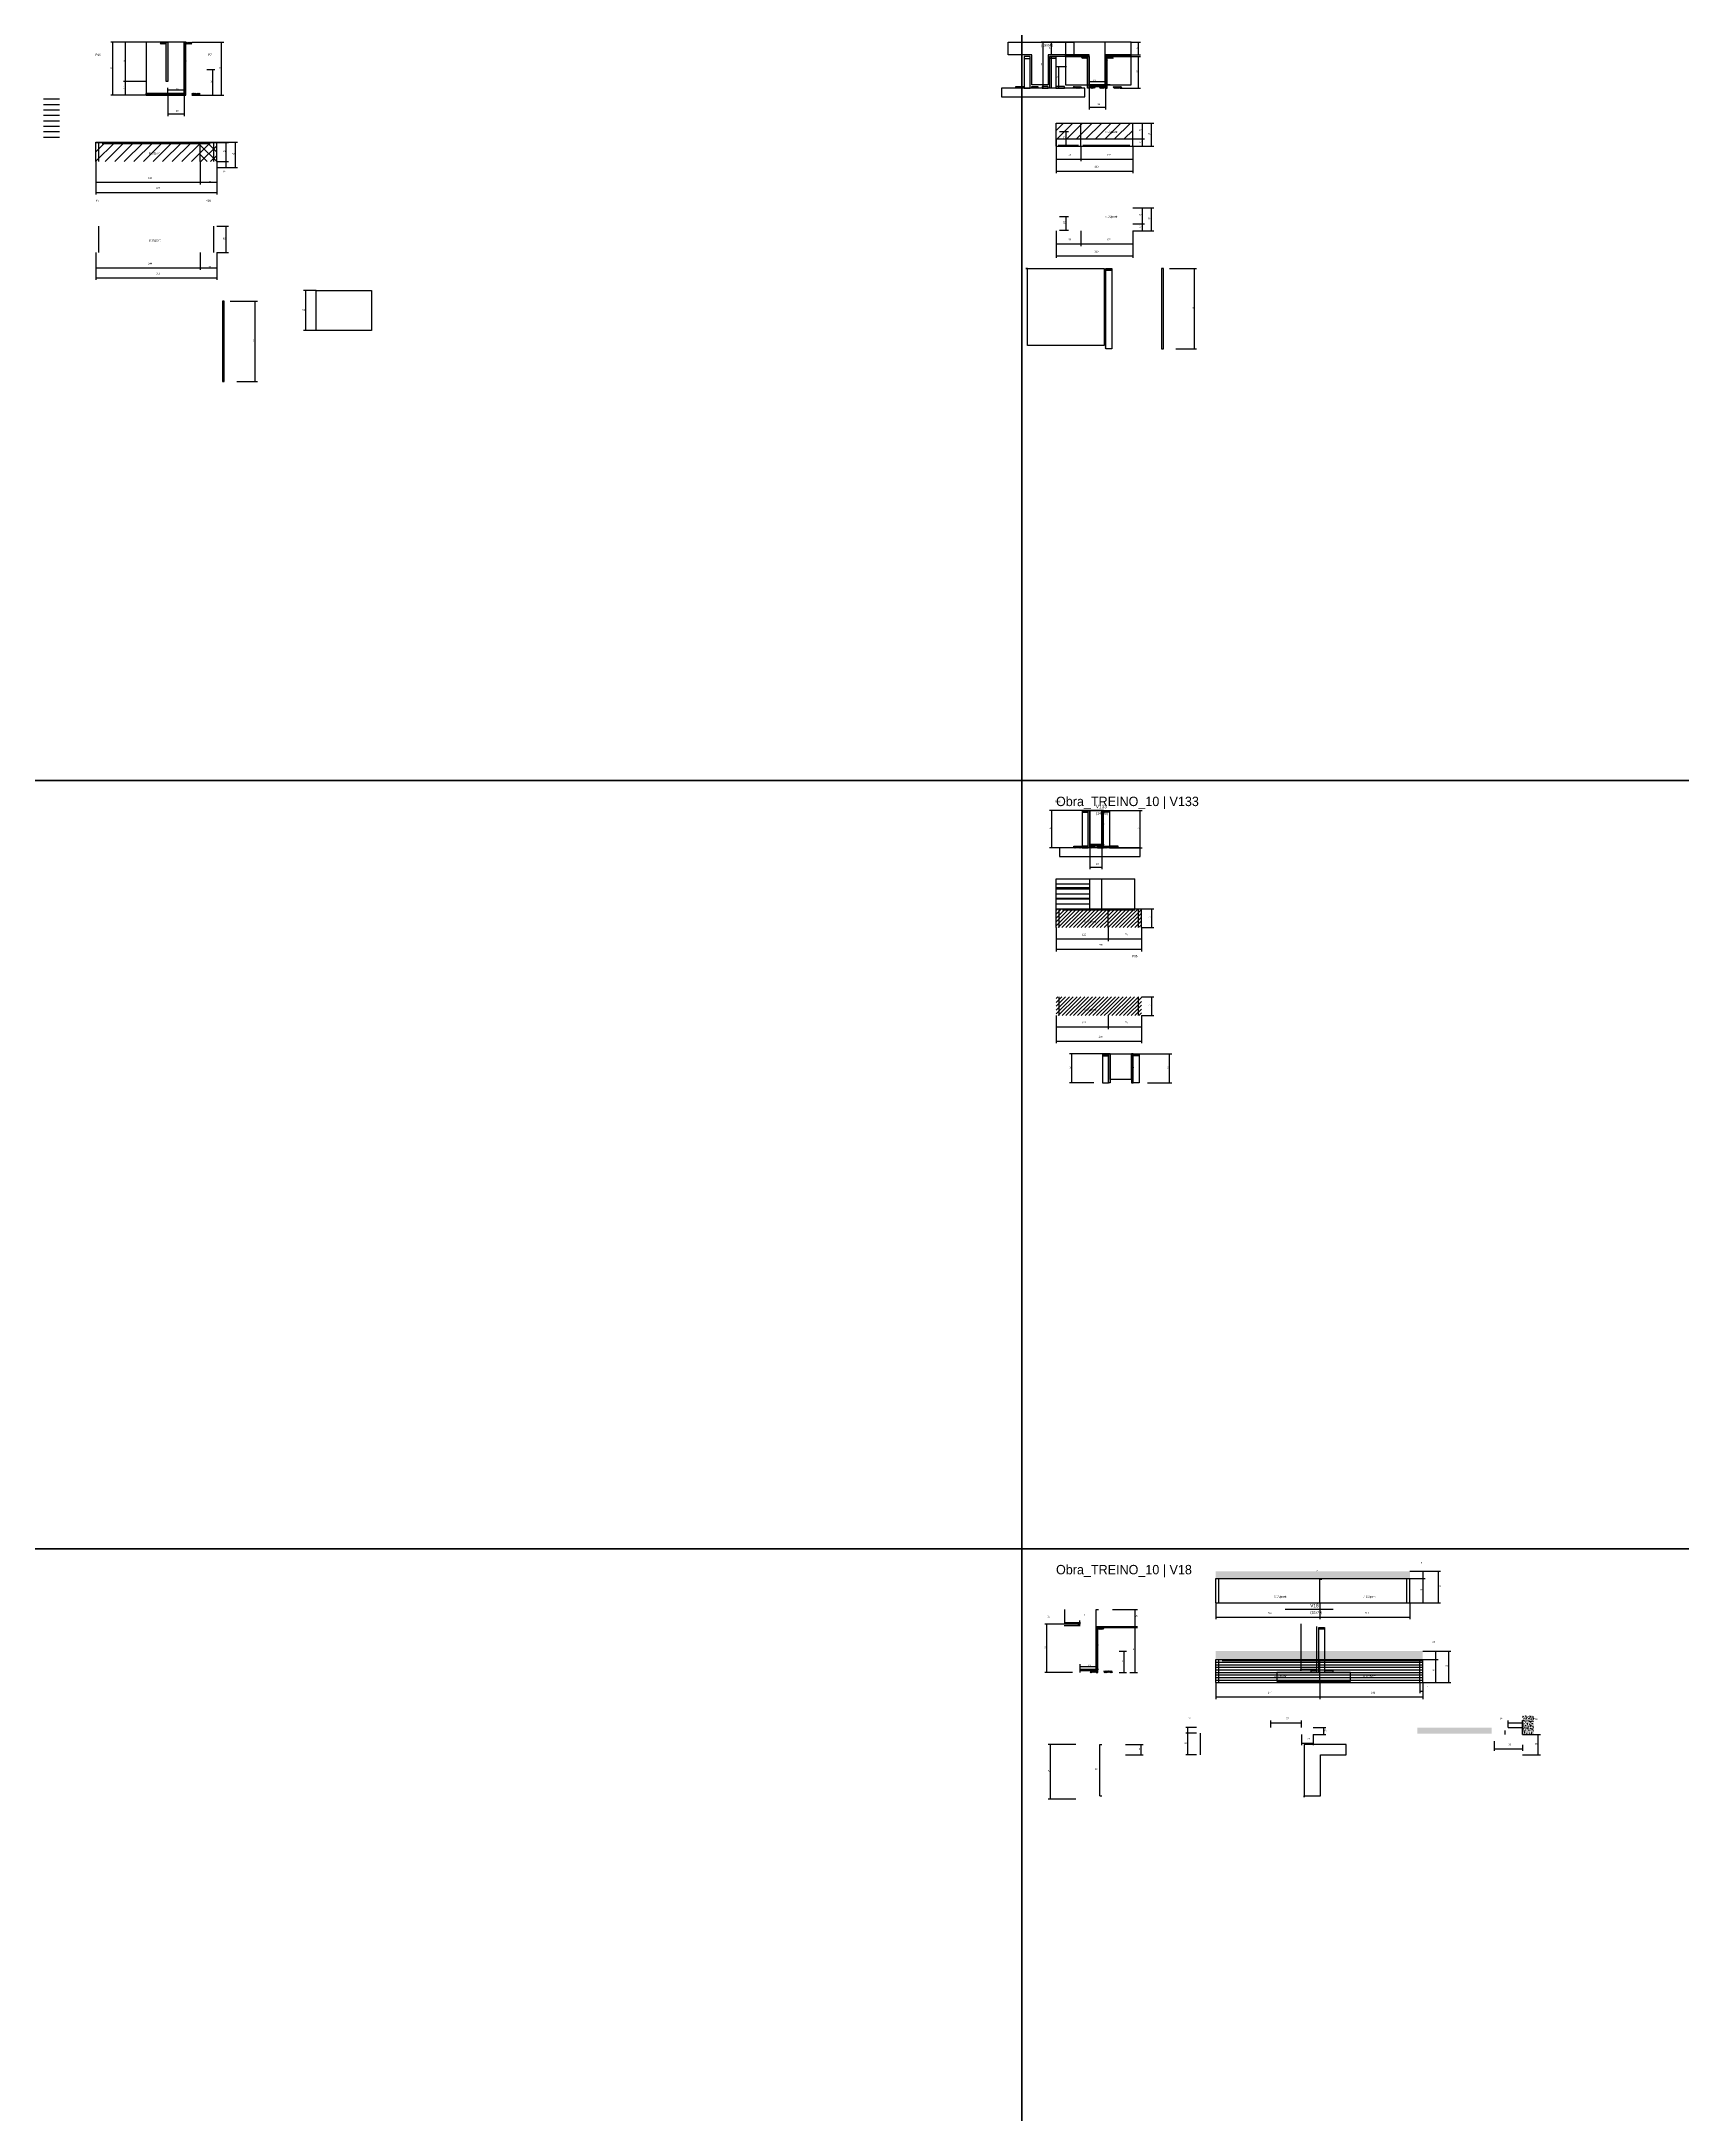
# Model space of a CAD drawing. Header units: metres. Extents: x -132 to 34800, y -36000 to 1848.
# Drawn here: x 12203 to 16048, y -17526 to -12668 of the extents above; entities that cross this region are included whole.
import ezdxf

# ---------------------------------------------------------------- set-up
doc = ezdxf.new("R2010")
doc.units = ezdxf.units.M
for name, color, linetype in [('CELL_BORDER', 8, 'Continuous'), ('CONCRETO', 251, 'Continuous'), ('COTA', 4, 'Continuous'), ('Cota Seção (2x)', 4, 'Continuous'), ('Hachura', 253, 'Continuous'), ('LABEL_ID', 3, 'Continuous'), ('Madeira', 126, 'Continuous'), ('NOMENCLATURA', 7, 'Continuous'), ('Painéis', 200, 'Continuous'), ('REAPROVEITAMENTO', 251, 'Continuous'), ('SARR_2.2x7', 40, 'Continuous'), ('Texto Seção', 7, 'Continuous')]:
    doc.layers.add(name, color=color, linetype=linetype)

msp = doc.modelspace()

# ---------------------------------------------------------------- hatches: boundary and pattern name
at = {"layer": 'COTA'}
h = msp.add_hatch(dxfattribs=at)
h.set_pattern_fill('AR-CONC', scale=0.03)
h.paths.add_polyline_path([(14954.1, -16253), (14954.1, -16270), (14954.1, -16270), (15409.1, -16270), (15409.1, -16270), (15409.1, -16253), (15409.1, -16253), (14954.1, -16253)])
h = msp.add_hatch(dxfattribs=at)
h.set_pattern_fill('AR-CONC', scale=0.03)
h.paths.add_polyline_path([(14954.1, -16439.7), (14954.1, -16461.7), (14954.1, -16461.7), (15439.1, -16461.7), (15439.1, -16461.7), (15439.1, -16439.7), (15439.1, -16439.7), (14954.1, -16439.7)])
h = msp.add_hatch(dxfattribs=at)
h.set_pattern_fill('AR-CONC', scale=0.03)
h.paths.add_polyline_path([(15699.6, -16591.2), (15672.6, -16591.2), (15672.6, -16591.2), (15672.6, -16619.2), (15672.6, -16619.2), (15672.6, -16635.2), (15672.6, -16635.2), (15699.6, -16635.2), (15699.6, -16635.2), (15699.6, -16619.2), (15699.6, -16619.2), (15699.6, -16591.2)])
h = msp.add_hatch(dxfattribs=at)
h.set_pattern_fill('AR-CONC', scale=0.03)
h.paths.add_polyline_path([(15600.6, -16619.2), (15426.6, -16619.2), (15426.6, -16633.2), (15600.6, -16633.2)])
at = {"layer": 'Hachura'}
h = msp.add_hatch(dxfattribs=at)
h.set_pattern_fill('ANSI31', scale=0.5)
h.paths.add_polyline_path([(12494.7, -12674.4), (12494.7, -12670), (12494.7, -12670), (12480.7, -12670), (12480.7, -12670), (12480.7, -12674.4), (12480.7, -12674.4), (12494.7, -12674.4)])
h = msp.add_hatch(color=8, dxfattribs=at)
h.dxf.hatch_style = 1
h.paths.add_polyline_path([(12494.7, -12762), (12498.7, -12762), (12498.7, -12762), (12498.7, -12670.3), (12498.7, -12670.3), (12494.7, -12670.3), (12494.7, -12670.3), (12494.7, -12762)])
h = msp.add_hatch(color=8, dxfattribs=at)
h.dxf.hatch_style = 1
h.paths.add_polyline_path([(12536.7, -12794), (12540.7, -12794), (12540.7, -12794), (12540.7, -12670), (12540.7, -12670), (12536.7, -12670), (12536.7, -12670), (12536.7, -12794)])
h = msp.add_hatch(dxfattribs=at)
h.set_pattern_fill('ANSI31', scale=0.5)
h.paths.add_polyline_path([(12540.7, -12674.4), (12540.7, -12670), (12540.7, -12670), (12554.7, -12670), (12554.7, -12670), (12554.7, -12674.4), (12554.7, -12674.4), (12540.7, -12674.4)])
h = msp.add_hatch(color=8, dxfattribs=at)
h.dxf.hatch_style = 1
h.paths.add_polyline_path([(14658, -12704), (14658, -12700), (14658, -12700), (14602.4, -12700), (14602.4, -12700), (14602.4, -12704), (14602.4, -12704), (14658, -12704)])
h = msp.add_hatch(dxfattribs=at)
h.set_pattern_fill('ANSI31', scale=0.5)
h.paths.add_polyline_path([(14654, -12708.4), (14654, -12704), (14654, -12704), (14640, -12704), (14640, -12704), (14640, -12708.4), (14640, -12708.4), (14654, -12708.4)])
h = msp.add_hatch(color=8, dxfattribs=at)
h.dxf.hatch_style = 1
h.paths.add_polyline_path([(14654, -12704), (14658, -12704), (14658, -12704), (14658, -12778), (14658, -12778), (14654, -12778), (14654, -12778), (14654, -12704)])
h = msp.add_hatch(color=8, dxfattribs=at)
h.dxf.hatch_style = 1
h.paths.add_polyline_path([(14756, -12704), (14756, -12700), (14756, -12700), (14696, -12700), (14696, -12700), (14696, -12704), (14696, -12704), (14756, -12704)])
h = msp.add_hatch(color=8, dxfattribs=at)
h.dxf.hatch_style = 1
h.paths.add_polyline_path([(14700, -12704), (14696, -12704), (14696, -12704), (14696, -12778), (14696, -12778), (14700, -12778), (14700, -12778), (14700, -12704)])
h = msp.add_hatch(dxfattribs=at)
h.set_pattern_fill('ANSI31', scale=0.5)
h.paths.add_polyline_path([(14700, -12708.4), (14700, -12704), (14700, -12704), (14714, -12704), (14714, -12704), (14714, -12708.4), (14714, -12708.4), (14700, -12708.4)])
h = msp.add_hatch(dxfattribs=at)
h.set_pattern_fill('ANSI31', scale=0.5)
h.paths.add_polyline_path([(14620, -12778), (14620, -12773.6), (14620, -12773.6), (14640, -12773.6), (14640, -12773.6), (14640, -12778), (14640, -12778), (14620, -12778)])
h = msp.add_hatch(color=8, dxfattribs=at)
h.dxf.hatch_style = 1
h.paths.add_polyline_path([(14696, -12773.6), (14696, -12770), (14696, -12770), (14658, -12770), (14658, -12770), (14658, -12773.6), (14658, -12773.6), (14696, -12773.6)])
h = msp.add_hatch(dxfattribs=at)
h.set_pattern_fill('ANSI31', scale=0.5)
h.paths.add_polyline_path([(14658, -12778), (14658, -12773.6), (14658, -12773.6), (14672, -12773.6), (14672, -12773.6), (14672, -12778), (14672, -12778), (14658, -12778)])
h = msp.add_hatch(dxfattribs=at)
h.set_pattern_fill('ANSI31', scale=0.5)
h.paths.add_polyline_path([(14696, -12778), (14696, -12773.6), (14696, -12773.6), (14682, -12773.6), (14682, -12773.6), (14682, -12778), (14682, -12778), (14696, -12778)])
h = msp.add_hatch(dxfattribs=at)
h.set_pattern_fill('ANSI31', scale=0.5)
h.paths.add_polyline_path([(14734, -12778), (14734, -12773.6), (14734, -12773.6), (14714, -12773.6), (14714, -12773.6), (14714, -12778), (14714, -12778), (14734, -12778)])
h = msp.add_hatch(color=8, dxfattribs=at)
h.dxf.hatch_style = 1
h.paths.add_polyline_path([(12498.7, -12794), (12498.7, -12790), (12498.7, -12790), (12447.9, -12790), (12447.9, -12790), (12447.9, -12794), (12447.9, -12794), (12498.7, -12794)])
h = msp.add_hatch(color=8, dxfattribs=at)
h.dxf.hatch_style = 1
h.paths.add_polyline_path([(12536.7, -12794), (12536.7, -12790), (12536.7, -12790), (12498.7, -12790), (12498.7, -12790), (12498.7, -12794), (12498.7, -12794), (12536.7, -12794)])
h = msp.add_hatch(dxfattribs=at)
h.set_pattern_fill('ANSI31', scale=0.5)
h.paths.add_polyline_path([(12574.7, -12794), (12574.7, -12789.6), (12574.7, -12789.6), (12554.7, -12789.6), (12554.7, -12789.6), (12554.7, -12794), (12554.7, -12794), (12574.7, -12794)])
h = msp.add_hatch(color=8, dxfattribs=at)
h.dxf.hatch_style = 1
h.paths.add_polyline_path([(14697, -13200.5), (14693, -13200.5), (14693, -13200.5), (14693, -13388.5), (14693, -13388.5), (14697, -13388.5), (14697, -13388.5), (14697, -13200.5)])
h = msp.add_hatch(dxfattribs=at)
h.set_pattern_fill('ANSI31', scale=0.5)
h.paths.add_polyline_path([(14697, -13204.9), (14697, -13200.5), (14697, -13200.5), (14711, -13200.5), (14711, -13200.5), (14711, -13204.9), (14711, -13204.9), (14697, -13204.9)])
h = msp.add_hatch(dxfattribs=at)
h.set_pattern_fill('ANSI31', scale=0.5)
h.paths.add_polyline_path([(14655.4, -14474.4), (14655.4, -14470), (14655.4, -14470), (14641.4, -14470), (14641.4, -14470), (14641.4, -14474.4), (14641.4, -14474.4), (14655.4, -14474.4)])
h = msp.add_hatch(color=8, dxfattribs=at)
h.dxf.hatch_style = 1
h.paths.add_polyline_path([(14655.4, -14470), (14659.4, -14470), (14659.4, -14470), (14659.4, -14558), (14659.4, -14558), (14655.4, -14558), (14655.4, -14558), (14655.4, -14470)])
h = msp.add_hatch(color=8, dxfattribs=at)
h.dxf.hatch_style = 1
h.paths.add_polyline_path([(14691.4, -14470), (14687.4, -14470), (14687.4, -14470), (14687.4, -14558), (14687.4, -14558), (14691.4, -14558), (14691.4, -14558), (14691.4, -14470)])
h = msp.add_hatch(dxfattribs=at)
h.set_pattern_fill('ANSI31', scale=0.5)
h.paths.add_polyline_path([(14691.4, -14474.4), (14691.4, -14470), (14691.4, -14470), (14705.4, -14470), (14705.4, -14470), (14705.4, -14474.4), (14705.4, -14474.4), (14691.4, -14474.4)])
h = msp.add_hatch(dxfattribs=at)
h.set_pattern_fill('ANSI31', scale=0.5)
h.paths.add_polyline_path([(14621.4, -14558), (14621.4, -14553.6), (14621.4, -14553.6), (14641.4, -14553.6), (14641.4, -14553.6), (14641.4, -14558), (14641.4, -14558), (14621.4, -14558)])
h = msp.add_hatch(dxfattribs=at)
h.set_pattern_fill('ANSI31', scale=0.5)
h.paths.add_polyline_path([(14655.4, -14558), (14655.4, -14553.6), (14655.4, -14553.6), (14641.4, -14553.6), (14641.4, -14553.6), (14641.4, -14558), (14641.4, -14558), (14655.4, -14558)])
h = msp.add_hatch(color=8, dxfattribs=at)
h.dxf.hatch_style = 1
h.paths.add_polyline_path([(14659.4, -14553.6), (14659.4, -14550), (14659.4, -14550), (14687.4, -14550), (14687.4, -14550), (14687.4, -14553.6), (14687.4, -14553.6), (14659.4, -14553.6)])
h = msp.add_hatch(dxfattribs=at)
h.set_pattern_fill('ANSI31', scale=0.5)
h.paths.add_polyline_path([(14659.4, -14558), (14659.4, -14553.6), (14659.4, -14553.6), (14669.4, -14553.6), (14669.4, -14553.6), (14669.4, -14558), (14669.4, -14558), (14659.4, -14558)])
h = msp.add_hatch(dxfattribs=at)
h.set_pattern_fill('ANSI31', scale=0.5)
h.paths.add_polyline_path([(14687.4, -14558), (14687.4, -14553.6), (14687.4, -14553.6), (14677.4, -14553.6), (14677.4, -14553.6), (14677.4, -14558), (14677.4, -14558), (14687.4, -14558)])
h = msp.add_hatch(dxfattribs=at)
h.set_pattern_fill('ANSI31', scale=0.5)
h.paths.add_polyline_path([(14691.4, -14558), (14691.4, -14553.6), (14691.4, -14553.6), (14705.4, -14553.6), (14705.4, -14553.6), (14705.4, -14558), (14705.4, -14558), (14691.4, -14558)])
h = msp.add_hatch(dxfattribs=at)
h.set_pattern_fill('ANSI31', scale=0.5)
h.paths.add_polyline_path([(14725.4, -14558), (14725.4, -14553.6), (14725.4, -14553.6), (14705.4, -14553.6), (14705.4, -14553.6), (14705.4, -14558), (14705.4, -14558), (14725.4, -14558)])
h = msp.add_hatch(dxfattribs=at)
h.set_pattern_fill('ANSI31', scale=2)
h.paths.add_polyline_path([(14580, -14700.7), (14580, -14744.7), (14702, -14744.7), (14702, -14700.7)])
h = msp.add_hatch(dxfattribs=at)
h.set_pattern_fill('ANSI31', scale=2)
h.paths.add_polyline_path([(14702, -14700.7), (14702, -14744.7), (14780, -14744.7), (14780, -14700.7)])
h = msp.add_hatch(dxfattribs=at)
h.set_pattern_fill('ANSI31', scale=2)
h.paths.add_polyline_path([(14580, -14906.8), (14580, -14950.8), (14702, -14950.8), (14702, -14906.8)])
h = msp.add_hatch(dxfattribs=at)
h.set_pattern_fill('ANSI31', scale=2)
h.paths.add_polyline_path([(14780, -14950.8), (14780, -14906.8), (14702, -14906.8), (14702, -14950.8)])
h = msp.add_hatch(dxfattribs=at)
h.set_pattern_fill('ANSI31', scale=0.5)
h.paths.add_polyline_path([(14702.6, -15044.8), (14702.6, -15040.4), (14702.6, -15040.4), (14688.6, -15040.4), (14688.6, -15040.4), (14688.6, -15044.8), (14688.6, -15044.8), (14702.6, -15044.8)])
h = msp.add_hatch(color=8, dxfattribs=at)
h.dxf.hatch_style = 1
h.paths.add_polyline_path([(14702.6, -15040.4), (14706.6, -15040.4), (14706.6, -15040.4), (14706.6, -15108.4), (14706.6, -15108.4), (14702.6, -15108.4), (14702.6, -15108.4), (14702.6, -15040.4)])
h = msp.add_hatch(color=8, dxfattribs=at)
h.dxf.hatch_style = 1
h.paths.add_polyline_path([(14760.6, -15040.4), (14756.6, -15040.4), (14756.6, -15040.4), (14756.6, -15108.4), (14756.6, -15108.4), (14760.6, -15108.4), (14760.6, -15108.4), (14760.6, -15040.4)])
h = msp.add_hatch(dxfattribs=at)
h.set_pattern_fill('ANSI31', scale=0.5)
h.paths.add_polyline_path([(14760.6, -15044.8), (14760.6, -15040.4), (14760.6, -15040.4), (14774.6, -15040.4), (14774.6, -15040.4), (14774.6, -15044.8), (14774.6, -15044.8), (14760.6, -15044.8)])
h = msp.add_hatch(color=8, dxfattribs=at)
h.dxf.hatch_style = 1
h.paths.add_polyline_path([(14674.3, -16384.4), (14674.3, -16382.2), (14674.3, -16382.2), (14712.3, -16382.2), (14712.3, -16382.2), (14712.3, -16384.4), (14712.3, -16384.4), (14674.3, -16384.4)])
h = msp.add_hatch(color=8, dxfattribs=at)
h.dxf.hatch_style = 1
h.paths.add_polyline_path([(14678.3, -16384.4), (14674.3, -16384.4), (14674.3, -16384.4), (14674.3, -16490.2), (14674.3, -16490.2), (14678.3, -16490.2), (14678.3, -16490.2), (14678.3, -16384.4)])
h = msp.add_hatch(dxfattribs=at)
h.set_pattern_fill('ANSI31', scale=0.5)
h.paths.add_polyline_path([(14678.3, -16388.8), (14678.3, -16384.4), (14678.3, -16384.4), (14692.3, -16384.4), (14692.3, -16384.4), (14692.3, -16388.8), (14692.3, -16388.8), (14678.3, -16388.8)])
h = msp.add_hatch(color=8, dxfattribs=at)
h.dxf.hatch_style = 1
h.paths.add_polyline_path([(14636.3, -16485.8), (14636.3, -16482.2), (14636.3, -16482.2), (14674.3, -16482.2), (14674.3, -16482.2), (14674.3, -16485.8), (14674.3, -16485.8), (14636.3, -16485.8)])
h = msp.add_hatch(dxfattribs=at)
h.set_pattern_fill('ANSI31', scale=0.5)
h.paths.add_polyline_path([(14674.3, -16490.2), (14674.3, -16485.8), (14674.3, -16485.8), (14660.3, -16485.8), (14660.3, -16485.8), (14660.3, -16490.2), (14660.3, -16490.2), (14674.3, -16490.2)])
h = msp.add_hatch(dxfattribs=at)
h.set_pattern_fill('ANSI31', scale=0.5)
h.paths.add_polyline_path([(14712.3, -16490.2), (14712.3, -16485.8), (14712.3, -16485.8), (14692.3, -16485.8), (14692.3, -16485.8), (14692.3, -16490.2), (14692.3, -16490.2), (14712.3, -16490.2)])
at = {"layer": 'REAPROVEITAMENTO'}
h = msp.add_hatch(dxfattribs=at)
h.set_pattern_fill('ANSI31', scale=5)
h.paths.add_polyline_path([(14580, -12896.9), (14760, -12896.9), (14760, -12896.9), (14760, -12859.9), (14760, -12859.9), (14580, -12859.9), (14580, -12859.9), (14580, -12896.9)])
h = msp.add_hatch(dxfattribs=at)
h.set_pattern_fill('ANSI31', scale=5)
h.paths.add_polyline_path([(12330.3, -12950), (12574.3, -12950), (12574.3, -12950), (12574.3, -12905), (12574.3, -12905), (12330.3, -12905), (12330.3, -12905), (12330.3, -12950)])
h = msp.add_hatch(dxfattribs=at)
h.set_pattern_fill('ANSI37', scale=5)
h.paths.add_polyline_path([(12613.3, -12905), (12574.3, -12905), (12574.3, -12905), (12574.3, -12950), (12574.3, -12950), (12613.3, -12950), (12613.3, -12950), (12613.3, -12905)])

# ---------------------------------------------------------------- linework, layer by layer
at = {"layer": 'CELL_BORDER'}
for points in [[(11600, -14400), (14500, -14400), (14500, -12600), (11600, -12600)], [(14500, -14400), (17400, -14400), (17400, -12600), (14500, -12600)], [(11600, -16200), (14500, -16200), (14500, -14400), (11600, -14400)], [(14500, -16200), (17400, -16200), (17400, -14400), (14500, -14400)], [(11600, -18000), (14500, -18000), (14500, -16200), (11600, -16200)], [(14500, -18000), (17400, -18000), (17400, -16200), (14500, -16200)]]:
    msp.add_lwpolyline(points, close=True, dxfattribs=at)
at = {"layer": 'CONCRETO'}
for points in [[(12447.9, -12790), (12536.7, -12790), (12536.7, -12670), (12447.9, -12670)], [(14467.9, -12700), (14467.9, -12670), (14621.5, -12670), (14621.5, -12700), (14561.5, -12700), (14561.5, -12770), (14523.5, -12770), (14523.5, -12700)], [(14602.4, -12770), (14756, -12770), (14756, -12670), (14602.4, -12670)], [(14509, -13200.5), (14509, -13200.5), (14693, -13200.5), (14693, -13224.5), (14693, -13224.5), (14693, -13380.5), (14513, -13380.5), (14513, -13200.5)], [(14659.4, -14470), (14659.4, -14470), (14659.4, -14470), (14659.4, -14470), (14687.4, -14470), (14687.4, -14470), (14687.4, -14470), (14687.4, -14550), (14659.4, -14550), (14659.4, -14470)], [(14659.4, -14550), (14687.4, -14550), (14687.4, -14470), (14659.4, -14470)], [(14706.6, -15040.4), (14706.6, -15040.4), (14706.6, -15040.4), (14706.6, -15040.4), (14756.6, -15040.4), (14756.6, -15040.4), (14756.6, -15040.4), (14756.6, -15100.4), (14706.6, -15100.4), (14706.6, -15040.4)], [(15199.8, -16682.7), (15259.8, -16682.7), (15259.8, -16658.7), (15199.8, -16658.7), (15199.8, -16658.7), (15161.8, -16658.7), (15161.8, -16782.3), (15161.8, -16782.3), (15161.8, -16778.7), (15199.8, -16778.7)]]:
    msp.add_lwpolyline(points, close=True, dxfattribs=at)
for points in [[(15229.4, -16342.2), (15191.4, -16342.2), (15191.4, -16342.2), (15191.4, -16342.2), (15191.4, -16342.2), (15153.4, -16342.2), (15116.7, -16342.2)], [(15153.4, -16376), (15153.4, -16485.8), (15153.4, -16485.8), (15153.4, -16482.2), (15191.4, -16482.2), (15191.4, -16389.4), (15191.4, -16389.4), (15191.4, -16382.2)]]:
    msp.add_lwpolyline(points, dxfattribs=at)
at = {"layer": 'COTA'}
for p, q in [((12480.7, -12670), (12364.9, -12670)), ((12369.9, -12794), (12369.9, -12670)), ((12480.7, -12670), (12394.9, -12670)), ((12399.9, -12762), (12399.9, -12670)), ((12554.7, -12670), (12629.7, -12670)), ((12624.7, -12794), (12624.7, -12670)), ((14602.4, -12670), (14545.1, -12670)), ((14550.1, -12778), (14550.1, -12670)), ((14602.4, -12670), (14564.4, -12670)), ((14569.4, -12700), (14569.4, -12670)), ((14756, -12670), (14777.9, -12670)), ((14772.9, -12700), (14772.9, -12670)), ((14602.4, -12700), (14564.4, -12700)), ((14602.4, -12704), (14564.4, -12704)), ((14569.4, -12778), (14569.4, -12704)), ((14756, -12700), (14777.9, -12700)), ((14756, -12704), (14777.9, -12704)), ((14772.9, -12778), (14772.9, -12704)), ((12447.9, -12762), (12394.9, -12762)), ((12447.9, -12762), (12394.9, -12762)), ((12399.9, -12794), (12399.9, -12762)), ((12590, -12733.9), (12609.3, -12733.9)), ((12604.3, -12794), (12604.3, -12733.9)), ((14604.7, -12728), (14581.2, -12728)), ((14586.2, -12778), (14586.2, -12728)), ((12447.9, -12794), (12364.9, -12794)), ((12447.9, -12794), (12394.9, -12794)), ((12498.7, -12794), (12498.7, -12843.3)), ((12536.7, -12794), (12536.7, -12843.3)), ((12554.7, -12794), (12629.7, -12794)), ((12574.7, -12794), (12609.3, -12794)), ((14624.4, -12778), (14545.1, -12778)), ((14624.4, -12778), (14564.4, -12778)), ((14604.7, -12778), (14581.2, -12778)), ((14658, -12778), (14658, -12827.7)), ((14658, -12822.7), (14696, -12822.7)), ((14696, -12778), (14696, -12827.7)), ((14729.6, -12778), (14777.9, -12778)), ((12498.7, -12838.3), (12536.7, -12838.3)), ((14760, -12859.9), (14809, -12859.9)), ((14760, -12859.9), (14787.4, -12859.9)), ((14782.4, -12896.9), (14782.4, -12859.9)), ((14804, -12913.9), (14804, -12859.9)), ((12613.3, -12904), (12662.4, -12904)), ((12613.3, -12905), (12640.8, -12905)), ((12635.8, -12950), (12635.8, -12905)), ((12657.4, -12964), (12657.4, -12904)), ((14580, -12896.9), (14580, -12977)), ((14580, -12913.9), (14580, -12949.1)), ((14638, -12913.9), (14638, -12949.1)), ((14638, -12913.9), (14638, -12949.1)), ((14760, -12896.9), (14787.4, -12896.9)), ((14760, -12913.9), (14760, -12949.1)), ((14760, -12913.9), (14760, -12977)), ((14760, -12913.9), (14809, -12913.9)), ((12330.3, -12950), (12330.3, -13003.4)), ((12330.3, -12950), (12330.3, -13026.9)), ((12574.3, -12950), (12574.3, -13003.4)), ((12574.3, -12950), (12574.3, -13003.4)), ((12613.3, -12950), (12613.3, -13003.4)), ((12613.3, -12950), (12613.3, -13026.9)), ((12613.3, -12950), (12640.8, -12950)), ((12613.3, -12950), (12640.8, -12950)), ((12613.3, -12964), (12662.4, -12964)), ((12613.3, -12964), (12640.8, -12964)), ((12635.8, -12964), (12635.8, -12950)), ((14580, -12944.1), (14638, -12944.1)), ((14638, -12944.1), (14760, -12944.1)), ((12330.3, -12998.4), (12574.3, -12998.4)), ((12574.3, -12998.4), (12613.3, -12998.4)), ((14580, -12972), (14760, -12972)), ((12330.3, -13021.9), (12613.3, -13021.9)), ((14760, -13058.4), (14809, -13058.4)), ((14760, -13058.4), (14787.4, -13058.4)), ((14782.4, -13095.4), (14782.4, -13058.4)), ((14804, -13112.4), (14804, -13058.4)), ((12613.3, -13100.9), (12640.8, -13100.9)), ((12635.8, -13162.9), (12635.8, -13100.9)), ((14580, -13112.4), (14580, -13147.7)), ((14580, -13112.4), (14580, -13175.5)), ((14638, -13112.4), (14638, -13147.7)), ((14638, -13112.4), (14638, -13147.7)), ((14760, -13095.4), (14787.4, -13095.4)), ((14760, -13112.4), (14760, -13147.7)), ((14760, -13112.4), (14760, -13175.5)), ((14760, -13112.4), (14809, -13112.4)), ((12330.3, -13162.9), (12330.3, -13203.5)), ((12330.3, -13162.9), (12330.3, -13227)), ((12574.3, -13162.9), (12574.3, -13203.5)), ((12574.3, -13162.9), (12574.3, -13203.5)), ((12613.3, -13162.9), (12613.3, -13203.5)), ((12613.3, -13162.9), (12613.3, -13227)), ((12613.3, -13162.9), (12640.8, -13162.9)), ((14580, -13142.7), (14638, -13142.7)), ((14638, -13142.7), (14760, -13142.7)), ((12330.3, -13198.5), (12574.3, -13198.5)), ((12574.3, -13198.5), (12613.3, -13198.5)), ((14580, -13170.5), (14760, -13170.5)), ((14845.5, -13200.5), (14909.4, -13200.5)), ((14904.4, -13388.5), (14904.4, -13200.5)), ((12330.3, -13222), (12613.3, -13222)), ((12846.3, -13252), (12817, -13252)), ((12822, -13346), (12822, -13252)), ((12644.9, -13276.9), (12708.8, -13276.9)), ((12703.8, -13464.9), (12703.8, -13276.9)), ((12846.3, -13346), (12817, -13346)), ((14861.1, -13388.5), (14909.4, -13388.5)), ((12660.5, -13464.9), (12708.8, -13464.9)), ((14659.4, -14470), (14564.8, -14470)), ((14569.8, -14558), (14569.8, -14470)), ((14705.4, -14470), (14781.9, -14470)), ((14776.9, -14558), (14776.9, -14470)), ((14621.4, -14558), (14564.8, -14558)), ((14659.4, -14553.6), (14659.4, -14607.7)), ((14687.4, -14553.6), (14687.4, -14607.7)), ((14725.4, -14558), (14781.9, -14558)), ((14659.4, -14602.7), (14687.4, -14602.7)), ((14780, -14700.7), (14809.5, -14700.7)), ((14804.5, -14744.7), (14804.5, -14700.7)), ((14580, -14744.7), (14580, -14800.4)), ((14580, -14744.7), (14580, -14776.2)), ((14702, -14744.7), (14702, -14776.2)), ((14702, -14744.7), (14702, -14776.2)), ((14780, -14744.7), (14780, -14800.4)), ((14780, -14744.7), (14809.5, -14744.7)), ((14780, -14744.7), (14780, -14776.2)), ((14580, -14771.2), (14702, -14771.2)), ((14580, -14795.4), (14780, -14795.4)), ((14702, -14771.2), (14780, -14771.2)), ((14780, -14906.8), (14809.5, -14906.8)), ((14804.5, -14950.8), (14804.5, -14906.8)), ((14580, -14950.8), (14580, -15015.4)), ((14580, -14950.8), (14580, -14982.3)), ((14702, -14950.8), (14702, -14982.3)), ((14702, -14950.8), (14702, -14982.3)), ((14780, -14950.8), (14780, -15015.4)), ((14780, -14950.8), (14809.5, -14950.8)), ((14780, -14950.8), (14780, -14982.3)), ((14580, -14977.3), (14702, -14977.3)), ((14702, -14977.3), (14780, -14977.3)), ((14580, -15010.4), (14780, -15010.4)), ((14706.6, -15040.4), (14611.9, -15040.4)), ((14616.9, -15108.4), (14616.9, -15040.4)), ((14774.6, -15040.4), (14851.1, -15040.4)), ((14846.1, -15108.4), (14846.1, -15040.4)), ((14668.6, -15108.4), (14611.9, -15108.4)), ((14794.6, -15108.4), (14851.1, -15108.4)), ((15198.1, -16271.7), (15198.1, -16270)), ((15198.1, -16270), (15203.1, -16270)), ((15198.1, -16271.7), (15203.1, -16271.7)), ((15409.1, -16252.7), (15445.2, -16252.7)), ((15409.1, -16270), (15445.2, -16270)), ((15409.1, -16270), (15445.2, -16270)), ((15440.2, -16270), (15440.2, -16252.7)), ((15440.2, -16326.7), (15440.2, -16270)), ((14599.6, -16342.2), (14599.6, -16377.9)), ((14635.6, -16372.9), (14635.6, -16367.9)), ((14712.3, -16342.2), (14770.7, -16342.2)), ((14765.7, -16382.2), (14765.7, -16342.2)), ((14954.1, -16326.7), (14954.1, -16365.4)), ((14954.1, -16360.4), (15198.1, -16360.4)), ((15198.1, -16326.7), (15198.1, -16365.4)), ((15198.1, -16326.7), (15198.1, -16365.4)), ((15198.1, -16360.4), (15409.1, -16360.4)), ((15409.1, -16326.7), (15409.1, -16365.4)), ((15409.1, -16326.7), (15445.2, -16326.7)), ((14636.3, -16376.8), (14553.4, -16376.8)), ((14558.4, -16490.2), (14558.4, -16376.8)), ((14599.6, -16372.9), (14635.6, -16372.9)), ((14632.3, -16380.1), (14632.3, -16371.8)), ((14632.3, -16376.8), (14636.3, -16376.8)), ((14636.3, -16376.8), (14636.3, -16371.8)), ((14692.3, -16384.4), (14770.7, -16384.4)), ((14712.3, -16382.2), (14770.7, -16382.2)), ((14765.7, -16490.2), (14765.7, -16384.4)), ((14727.6, -16440.2), (14744.9, -16440.2)), ((14739.9, -16490.2), (14739.9, -16440.2)), ((15439.1, -16439.7), (15475.2, -16439.7)), ((15439.1, -16459.9), (15475.2, -16459.9)), ((15439.1, -16459.9), (15475.2, -16459.9)), ((15470.2, -16459.9), (15470.2, -16439.7)), ((15470.2, -16513.7), (15470.2, -16459.9)), ((14618.3, -16490.2), (14553.4, -16490.2)), ((14727.6, -16490.2), (14744.9, -16490.2)), ((14752.9, -16490.2), (14770.7, -16490.2)), ((14954.1, -16513.7), (14954.1, -16552.4)), ((15198.1, -16513.7), (15198.1, -16552.4)), ((15198.1, -16513.7), (15198.1, -16552.4)), ((15432.1, -16513.7), (15432.1, -16538.5)), ((15439.1, -16513.7), (15439.1, -16552.4)), ((15439.1, -16513.7), (15475.2, -16513.7)), ((15439.1, -16513.7), (15439.1, -16538.5)), ((14954.1, -16547.4), (15198.1, -16547.4)), ((15198.1, -16547.4), (15439.1, -16547.4)), ((15432.1, -16533.5), (15439.1, -16533.5)), ((14626.7, -16658.7), (14561.7, -16658.7)), ((14566.7, -16786.7), (14566.7, -16658.7)), ((14742.7, -16658.7), (14784.4, -16658.7)), ((14779.4, -16682.7), (14779.4, -16658.7)), ((14909.5, -16619.2), (14884.1, -16619.2)), ((14909.5, -16632.4), (14884.1, -16632.4)), ((14909.5, -16632.4), (14884.1, -16632.4)), ((14889.1, -16632.4), (14889.1, -16619.2)), ((14889.1, -16683.2), (14889.1, -16632.4)), ((15155.5, -16635.2), (15155.5, -16660.6)), ((15155.5, -16655.6), (15182.5, -16655.6)), ((15182.5, -16619.2), (15212.3, -16619.2)), ((15182.5, -16635.2), (15182.5, -16660.6)), ((15182.5, -16635.2), (15212.3, -16635.2)), ((15207.3, -16635.2), (15207.3, -16619.2)), ((14742.7, -16682.7), (14784.4, -16682.7)), ((14909.5, -16683.2), (14884.1, -16683.2)), ((14626.7, -16786.7), (14561.7, -16786.7))]:
    msp.add_line(p, q, dxfattribs=at)
at = {"layer": 'Cota Seção (2x)'}
for p, q in [((12535.4, -12670), (12541.7, -12670)), ((12536.7, -12790), (12536.7, -12670)), ((14707, -12670), (14690.5, -12670)), ((14695.5, -12770), (14695.5, -12670)), ((14658, -12778), (14658, -12757)), ((14658, -12762), (14696, -12762)), ((14707, -12770), (14690.5, -12770)), ((14696, -12778), (14696, -12757)), ((12498.7, -12790), (12498.7, -12777)), ((12498.7, -12782), (12536.7, -12782)), ((12536.7, -12790), (12536.7, -12777)), ((12536.7, -12790), (12541.7, -12790)), ((14588.5, -12879.7), (14608.9, -12879.7)), ((14588.5, -12911.7), (14608.9, -12911.7)), ((14603.9, -12911.7), (14603.9, -12879.7)), ((14760, -12896.9), (14787.4, -12896.9)), ((14760, -12913.9), (14787.4, -12913.9)), ((14782.4, -12913.9), (14782.4, -12896.9)), ((14588.5, -13078.2), (14608.9, -13078.2)), ((14588.5, -13110.2), (14608.9, -13110.2)), ((14603.9, -13110.2), (14603.9, -13078.2)), ((14760, -13095.4), (14787.4, -13095.4)), ((14760, -13112.4), (14787.4, -13112.4)), ((14782.4, -13112.4), (14782.4, -13095.4)), ((14687.4, -14550), (14687.4, -14470)), ((14687.4, -14470), (14692.4, -14470)), ((14687.4, -14550), (14692.4, -14550)), ((14756.6, -15100.4), (14756.6, -15040.4)), ((14756.6, -15040.4), (14761.6, -15040.4)), ((14756.6, -15100.4), (14761.6, -15100.4)), ((15409.1, -16252.7), (15480.8, -16252.7)), ((15475.8, -16326.7), (15475.8, -16252.7)), ((14674.3, -16482.2), (14674.3, -16342.2)), ((14674.3, -16342.2), (14679.3, -16342.2)), ((15409.1, -16326.7), (15480.8, -16326.7)), ((15439.1, -16439.7), (15505.3, -16439.7)), ((15500.3, -16513.7), (15500.3, -16439.7)), ((14636.3, -16490.2), (14636.3, -16470.8)), ((14636.3, -16475.8), (14674.3, -16475.8)), ((14674.3, -16490.2), (14674.3, -16470.8)), ((14674.3, -16482.2), (14679.3, -16482.2)), ((15439.1, -16513.7), (15505.3, -16513.7)), ((15083.5, -16619.2), (15083.5, -16602.9)), ((15083.5, -16607.9), (15155.5, -16607.9)), ((15155.5, -16619.2), (15155.5, -16602.9)), ((15639.5, -16619.2), (15639.5, -16602.9)), ((15639.5, -16607.9), (15673, -16607.9)), ((15673, -16635.4), (15673, -16602.9)), ((14682.7, -16778.7), (14682.7, -16658.7)), ((14682.7, -16658.7), (14687.7, -16658.7)), ((15607, -16651.2), (15607, -16673.6)), ((15639.5, -16619.2), (15639.5, -16614.2)), ((15639.5, -16619.2), (15673, -16619.2)), ((15673, -16635.4), (15673, -16614.2)), ((15673, -16635.4), (15715.1, -16635.4)), ((15673, -16659.3), (15673, -16673.6)), ((15710.1, -16683.2), (15710.1, -16635.4)), ((15607, -16668.6), (15673, -16668.6)), ((15673, -16683.2), (15715.1, -16683.2)), ((14682.7, -16778.7), (14687.7, -16778.7))]:
    msp.add_line(p, q, dxfattribs=at)
at = {"layer": 'Madeira'}
for points in [[(14519.5, -12708.4), (14519.5, -12704), (14505.5, -12704), (14505.5, -12708.4)], [(14519.5, -12704), (14505.5, -12704), (14505.5, -12778), (14519.5, -12778)], [(14565.5, -12708.4), (14565.5, -12704), (14579.5, -12704), (14579.5, -12708.4)], [(14565.5, -12704), (14579.5, -12704), (14579.5, -12778), (14565.5, -12778)], [(14485.5, -12778), (14485.5, -12773.6), (14505.5, -12773.6), (14505.5, -12778)], [(14523.5, -12778), (14523.5, -12773.6), (14537.5, -12773.6), (14537.5, -12778)], [(14561.5, -12778), (14561.5, -12773.6), (14547.5, -12773.6), (14547.5, -12778)], [(14599.5, -12778), (14599.5, -12773.6), (14579.5, -12773.6), (14579.5, -12778)], [(14452.1, -12798), (14647.3, -12798), (14647.3, -12778), (14452.1, -12778)], [(14697, -13204.9), (14697, -13200.5), (14711, -13200.5), (14711, -13204.9)], [(14697, -13200.5), (14711, -13200.5), (14711, -13388.5), (14697, -13388.5)], [(14655.4, -14474.4), (14655.4, -14470), (14641.4, -14470), (14641.4, -14474.4)], [(14655.4, -14470), (14641.4, -14470), (14641.4, -14558), (14655.4, -14558)], [(14691.4, -14474.4), (14691.4, -14470), (14705.4, -14470), (14705.4, -14474.4)], [(14691.4, -14470), (14705.4, -14470), (14705.4, -14558), (14691.4, -14558)], [(14588, -14578), (14777.5, -14578), (14777.5, -14558), (14588, -14558)], [(14621.4, -14558), (14621.4, -14553.6), (14641.4, -14553.6), (14641.4, -14558)], [(14655.4, -14558), (14655.4, -14553.6), (14641.4, -14553.6), (14641.4, -14558)], [(14659.4, -14558), (14659.4, -14553.6), (14669.4, -14553.6), (14669.4, -14558)], [(14687.4, -14558), (14687.4, -14553.6), (14677.4, -14553.6), (14677.4, -14558)], [(14691.4, -14558), (14691.4, -14553.6), (14705.4, -14553.6), (14705.4, -14558)], [(14725.4, -14558), (14725.4, -14553.6), (14705.4, -14553.6), (14705.4, -14558)], [(14702.6, -15044.8), (14702.6, -15040.4), (14688.6, -15040.4), (14688.6, -15044.8)], [(14702.6, -15040.4), (14688.6, -15040.4), (14688.6, -15108.4), (14702.6, -15108.4)], [(14760.6, -15044.8), (14760.6, -15040.4), (14774.6, -15040.4), (14774.6, -15044.8)], [(14760.6, -15040.4), (14774.6, -15040.4), (14774.6, -15108.4), (14760.6, -15108.4)], [(15195.4, -16388.8), (15195.4, -16384.4), (15209.4, -16384.4), (15209.4, -16388.8)], [(15195.4, -16384.4), (15209.4, -16384.4), (15209.4, -16490.2), (15195.4, -16490.2)], [(15097.1, -16510.2), (15270, -16510.2), (15270, -16490.2), (15097.1, -16490.2)], [(15191.4, -16490.2), (15191.4, -16485.8), (15177.4, -16485.8), (15177.4, -16490.2)], [(15229.4, -16490.2), (15229.4, -16485.8), (15209.4, -16485.8), (15209.4, -16490.2)]]:
    msp.add_lwpolyline(points, close=True, dxfattribs=at)
at = {"layer": 'Painéis'}
for p, q in [((12536.7, -12794), (12536.7, -12670)), ((14602.4, -12700), (14658, -12700)), ((14602.4, -12704), (14602.4, -12700)), ((14658, -12704), (14658, -12700)), ((14658, -12778), (14658, -12704)), ((14696, -12700), (14756, -12700)), ((14696, -12704), (14696, -12700)), ((14696, -12778), (14696, -12704)), ((14756, -12704), (14756, -12700)), ((14658, -12770), (14696, -12770)), ((14658, -12773.6), (14658, -12770)), ((14696, -12773.6), (14696, -12770)), ((12447.9, -12790), (12498.7, -12790)), ((12447.9, -12794), (12447.9, -12790)), ((12498.7, -12790), (12536.7, -12790)), ((12498.7, -12794), (12498.7, -12790)), ((12536.7, -12794), (12536.7, -12790)), ((14580, -12859.9), (14760, -12859.9)), ((14580, -12896.9), (14580, -12859.9)), ((14638, -12896.9), (14638, -12859.9)), ((14760, -12896.9), (14760, -12859.9)), ((12330.3, -12905), (12613.3, -12905)), ((12330.3, -12950), (12330.3, -12905)), ((12574.3, -12950), (12574.3, -12905)), ((12613.3, -12950), (12613.3, -12905)), ((14580, -12896.9), (14760, -12896.9)), ((14580, -12913.9), (14580, -12896.9)), ((14580, -12913.9), (14760, -12913.9)), ((14638, -12913.9), (14638, -12896.9)), ((14760, -12913.9), (14760, -12896.9)), ((14659.4, -14558), (14659.4, -14470)), ((14687.4, -14558), (14687.4, -14470)), ((14659.4, -14550), (14687.4, -14550)), ((14659.4, -14553.6), (14659.4, -14550)), ((14687.4, -14553.6), (14687.4, -14550)), ((14580, -14630.7), (14659, -14630.7)), ((14580, -14700.7), (14580, -14630.7)), ((14659, -14700.7), (14659, -14630.7)), ((14659, -14630.7), (14687, -14630.7)), ((14659, -14700.7), (14659, -14630.7)), ((14687, -14700.7), (14687, -14630.7)), ((14687, -14630.7), (14765, -14630.7)), ((14687, -14700.7), (14687, -14630.7)), ((14765, -14700.7), (14765, -14630.7)), ((14580, -14700.7), (14780, -14700.7)), ((14580, -14744.7), (14580, -14700.7)), ((14580, -14700.7), (14659, -14700.7)), ((14659, -14700.7), (14687, -14700.7)), ((14687, -14700.7), (14765, -14700.7)), ((14702, -14744.7), (14702, -14700.7)), ((14780, -14744.7), (14780, -14700.7)), ((14954.1, -16270), (15409.1, -16270)), ((14954.1, -16326.7), (14954.1, -16270)), ((15198.1, -16326.7), (15198.1, -16270)), ((15409.1, -16326.7), (15409.1, -16270)), ((14954.1, -16326.7), (15409.1, -16326.7)), ((14598.2, -16376.1), (14636.3, -16376.1)), ((14598.9, -16380.1), (14636.3, -16380.1)), ((14674.3, -16382.2), (14712.3, -16382.2)), ((14954.1, -16459.9), (15439.1, -16459.9)), ((14954.1, -16513.7), (14954.1, -16459.9)), ((15198.1, -16513.7), (15198.1, -16459.9)), ((15439.1, -16513.7), (15439.1, -16459.9)), ((14636.3, -16482.2), (14674.3, -16482.2)), ((14954.1, -16513.7), (15439.1, -16513.7))]:
    msp.add_line(p, q, dxfattribs=at)
for points in [[(12494.7, -12670), (12498.7, -12670), (12498.7, -12762), (12494.7, -12762)], [(12540.7, -12670), (12536.7, -12670), (12536.7, -12794), (12540.7, -12794)], [(14658, -12704), (14658, -12700), (14602.4, -12700), (14602.4, -12704)], [(14654, -12704), (14658, -12704), (14658, -12778), (14654, -12778)], [(14756, -12704), (14756, -12700), (14696, -12700), (14696, -12704)], [(14700, -12704), (14696, -12704), (14696, -12778), (14700, -12778)], [(14696, -12773.6), (14696, -12770), (14658, -12770), (14658, -12773.6)], [(12498.7, -12794), (12498.7, -12790), (12447.9, -12790), (12447.9, -12794)], [(12536.7, -12794), (12536.7, -12790), (12498.7, -12790), (12498.7, -12794)], [(14831.5, -13200.5), (14827.5, -13200.5), (14827.5, -13388.5), (14831.5, -13388.5)], [(12846.3, -13252), (12976.3, -13252), (12976.3, -13346), (12846.3, -13346)], [(12630.9, -13276.9), (12626.9, -13276.9), (12626.9, -13464.9), (12630.9, -13464.9)], [(14655.4, -14470), (14659.4, -14470), (14659.4, -14558), (14655.4, -14558)], [(14691.4, -14470), (14687.4, -14470), (14687.4, -14558), (14691.4, -14558)], [(14659.4, -14553.6), (14659.4, -14550), (14687.4, -14550), (14687.4, -14553.6)], [(14702.6, -15040.4), (14706.6, -15040.4), (14706.6, -15108.4), (14702.6, -15108.4)], [(14760.6, -15040.4), (14756.6, -15040.4), (14756.6, -15108.4), (14760.6, -15108.4)], [(14674.3, -16384.4), (14674.3, -16382.2), (14712.3, -16382.2), (14712.3, -16384.4)], [(14678.3, -16384.4), (14674.3, -16384.4), (14674.3, -16490.2), (14678.3, -16490.2)], [(14636.3, -16485.8), (14636.3, -16482.2), (14674.3, -16482.2), (14674.3, -16485.8)]]:
    msp.add_lwpolyline(points, close=True, dxfattribs=at)
at = {"layer": 'SARR_2.2x7'}
for p, q in [((12207.6, -12803.1), (12244.6, -12803.1)), ((12207.6, -12815.9), (12244.6, -12815.9)), ((12207.6, -12828.6), (12244.6, -12828.6)), ((12207.6, -12841.3), (12244.6, -12841.3)), ((12207.6, -12854.1), (12244.6, -12854.1)), ((12207.6, -12866.8), (12244.6, -12866.8)), ((12207.6, -12879.5), (12244.6, -12879.5)), ((12207.6, -12892.3), (12244.6, -12892.3)), ((12330.3, -12904), (12574.3, -12904)), ((12330.3, -12905), (12330.3, -12904)), ((12337.3, -12950), (12337.3, -12905)), ((12345.3, -12907.2), (12574.3, -12907.2)), ((12574.3, -12904), (12613.3, -12904)), ((12574.3, -12905), (12574.3, -12904)), ((12574.3, -12907.2), (12598.3, -12907.2)), ((12606.3, -12950), (12606.3, -12905)), ((12613.3, -12905), (12613.3, -12904)), ((14585, -12911.7), (14633, -12911.7)), ((14643, -12911.7), (14753, -12911.7)), ((12337.3, -13162.9), (12337.3, -13100.9)), ((12606.3, -13162.9), (12606.3, -13100.9)), ((14581, -14642.4), (14658, -14642.4)), ((14581, -14650.5), (14658, -14650.5)), ((14581, -14654), (14658, -14654)), ((14581, -14665.7), (14658, -14665.7)), ((14581, -14675.6), (14658, -14675.6)), ((14581, -14677.4), (14658, -14677.4)), ((14581, -14689), (14658, -14689)), ((14587, -14744.7), (14587, -14700.7)), ((14595, -14702.9), (14702, -14702.9)), ((14702, -14702.9), (14765, -14702.9)), ((14773, -14744.7), (14773, -14700.7)), ((14587, -14950.8), (14587, -14906.8)), ((14773, -14950.8), (14773, -14906.8)), ((14954.1, -16326.7), (14954.1, -16271.7)), ((14961.1, -16326.7), (14961.1, -16271.7)), ((15402.1, -16326.7), (15402.1, -16271.7)), ((15409.1, -16326.7), (15409.1, -16271.7)), ((14954.1, -16459.9), (14961.1, -16459.9)), ((14954.1, -16513.7), (14954.1, -16459.9)), ((14955.1, -16465.9), (15197.1, -16465.9)), ((14961.1, -16513.7), (14961.1, -16459.9)), ((14969.1, -16462.1), (15198.1, -16462.1)), ((15198.1, -16462.1), (15439.1, -16462.1)), ((15199.1, -16465.9), (15438.1, -16465.9)), ((15432.1, -16459.9), (15439.1, -16459.9)), ((15432.1, -16513.7), (15432.1, -16459.9)), ((15439.1, -16513.7), (15439.1, -16459.9)), ((14954.1, -16513.7), (14961.1, -16513.7)), ((14955.1, -16471.9), (15197.1, -16471.9)), ((14955.1, -16477.8), (15197.1, -16477.8)), ((14955.1, -16483.8), (15197.1, -16483.8)), ((14955.1, -16489.8), (15197.1, -16489.8)), ((14955.1, -16495.8), (15197.1, -16495.8)), ((14955.1, -16501.7), (15197.1, -16501.7)), ((14955.1, -16507.7), (15197.1, -16507.7)), ((15199.1, -16471.9), (15438.1, -16471.9)), ((15199.1, -16477.8), (15438.1, -16477.8)), ((15199.1, -16483.8), (15438.1, -16483.8)), ((15199.1, -16489.8), (15438.1, -16489.8)), ((15199.1, -16495.8), (15438.1, -16495.8)), ((15199.1, -16501.7), (15438.1, -16501.7)), ((15199.1, -16507.7), (15438.1, -16507.7)), ((15432.1, -16513.7), (15439.1, -16513.7)), ((14918.5, -16683.2), (14918.5, -16632.4)), ((15632.5, -16635.4), (15632.5, -16626.2))]:
    msp.add_line(p, q, dxfattribs=at)

# ---------------------------------------------------------------- texts
at = {"layer": 'COTA'}
for s, p in [('46', (12394.4, -12716)), ('54', (14544.6, -12724)), ('15', (14563.9, -12685)), ('15', (14767.4, -12685)), ('62', (12364.4, -12732)), ('16', (12394.4, -12778)), ('30', (12598.8, -12764)), ('62', (12619.2, -12732)), ('37', (14563.9, -12741)), ('25', (14580.7, -12753)), ('37', (14767.4, -12741)), ('19', (14677, -12817.2)), ('19', (12517.7, -12832.8)), ('37', (14774.2, -12878.4)), ('54', (14795.9, -12886.9)), ('45', (12627.6, -12927.5)), ('60', (12649.3, -12934)), ('58', (14609, -12936)), ('180', (14670, -12963.8)), ('122', (14699, -12936.1)), ('244', (12452.3, -12990.3)), ('283', (12471.8, -13013.7)), ('39', (12593.8, -12998.4)), ('14', (12627.7, -12975.1)), ('37', (14774.2, -13076.9)), ('54', (14795.9, -13085.4)), ('62', (12627.7, -13131.9)), ('58', (14609, -13134.5)), ('180', (14670, -13162.4)), ('122', (14699, -13134.6)), ('244', (12452.3, -13190.4)), ('283', (12471.8, -13213.8)), ('39', (12593.8, -13198.5)), ('94', (12813.9, -13299)), ('94', (14898.9, -13294.5)), ('94', (12698.3, -13370.9)), ('44', (14564.3, -14514)), ('44', (14771.4, -14514)), ('14', (14673.4, -14597.2)), ('122', (14641, -14763.2)), ('78', (14741, -14763.1)), ('44', (14796.5, -14722.7)), ('200', (14680, -14787.3)), ('44', (14796.5, -14928.8)), ('122', (14641, -14969.2)), ('200', (14680, -15002.3)), ('78', (14741, -14969.2)), ('34', (14611.4, -15074.4)), ('34', (14840.6, -15074.4)), ('2', (15190.1, -16253.9)), ('17', (15432, -16235.4)), ('57', (15432.1, -16298.4)), ('15', (14559.6, -16360.7)), ('2', (14645.5, -16358)), ('20', (14765.7, -16359.2)), ('244', (15076.1, -16352.3)), ('211', (15303.6, -16352.3)), ('20', (15462.1, -16420.1)), ('57', (14552.9, -16433.5)), ('25', (14734.4, -16465.2)), ('53', (14760.2, -16437.3)), ('54', (15462, -16486.8)), ('244', (15076.1, -16539.3)), ('241', (15318.6, -16539.3)), ('7', (15448, -16525.4)), ('13', (14889.1, -16599.2)), ('51', (14880.9, -16657.8)), ('27', (15169, -16647.5)), ('16', (15207.3, -16628.2)), ('12', (14773.9, -16670.7)), ('64', (14561.2, -16722.7))]:
    msp.add_text(s, height=4, dxfattribs=at).set_placement(p)
at = {"layer": 'Cota Seção (2x)'}
for s, p in [('60', (12536.7, -12716.3)), ('50', (14695.5, -12716)), ('19', (14667, -12762)), ('19', (12517.7, -12782)), ('32', (14595.7, -12895.7)), ('17', (14774.4, -12905.4)), ('32', (14595.7, -13094.2)), ('17', (14774.4, -13103.9)), ('40', (14687.4, -14504)), ('30', (14756.6, -15074.4)), ('74', (15475.8, -16290)), ('70', (14674.3, -16427.8)), ('19', (14655.3, -16475.8)), ('74', (15492.2, -16476.7)), ('72', (15119.5, -16599.9)), ('34', (15619.6, -16599.7)), ('16', (15702, -16601.6)), ('66', (15640, -16660.5)), ('48', (15702.1, -16659.3)), ('60', (14671.2, -16718.7))]:
    msp.add_text(s, height=4, dxfattribs=at).set_placement(p)
at = {"layer": 'LABEL_ID'}
for s, p in [('Obra_TREINO_10 | V133', (14580, -14460)), ('Obra_TREINO_10 | V18', (14580, -16260))]:
    msp.add_text(s, height=22, dxfattribs=at).set_placement(p)
at = {"layer": 'NOMENCLATURA'}
for s, p in [('P16', (12329.1, -12702.2)), ('P7', (12593.3, -12702.2)), ('5 1/2pont', (14694.7, -12882.9)), ('8 1/2pont', (12454.3, -12932.5)), ('P7', (12329.9, -13043.8)), ('P16', (12587.4, -13043.8)), ('5 1/2pont', (14694.7, -13081.4)), ('8 1/2pont', (12454.3, -13136.7)), ('P36', (14578.5, -14451.2)), ('5 1/2pont', (14645.4, -14733.3)), ('P36', (14758.4, -14814)), ('5 1/2pont', (14645.4, -14939.4)), ('8 1/2pont', (15090.8, -16314.7)), ('7 1/2pont', (15299.7, -16314.7)), ('8 1/2pont', (15090.8, -16501.6)), ('8 1/2pont', (15299.7, -16501.6))]:
    msp.add_text(s, height=5, dxfattribs=at).set_placement(p)
at = {"layer": 'Texto Seção'}
for s, height, p in [('(19x50)', 6, (14544.7, -12680)), ('V133', 8, (14673.4, -14465)), ('(14x40)', 6, (14673.4, -14480)), ('V18', 8, (15175.6, -16337.2)), ('(19x70)', 6, (15175.6, -16352.2))]:
    msp.add_text(s, height=height, dxfattribs=at).set_placement(p)

doc.saveas('drawing.dxf')
